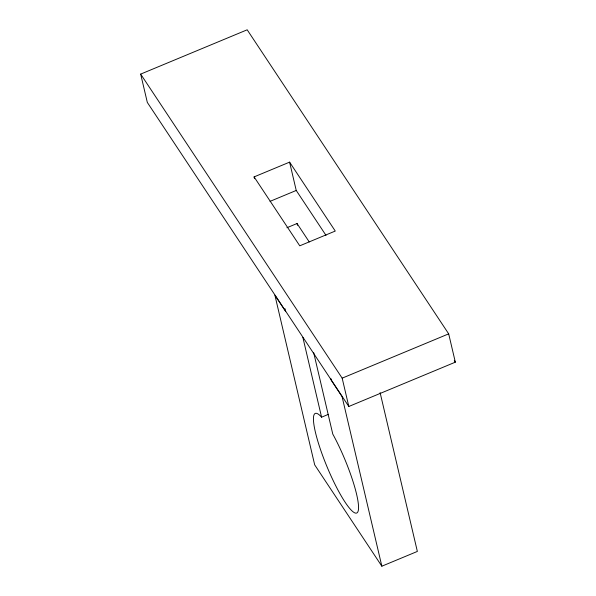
<?xml version="1.0" encoding="UTF-8"?>
<svg xmlns="http://www.w3.org/2000/svg" width="596" height="596" viewBox="0 0 596 596"><rect width="100%" height="100%" fill="white"/><g stroke="black" fill="none" stroke-linecap="round" stroke-linejoin="round"><path stroke-width="0.89" d="M140.671 74.105L247.184 29.8L448.684 333.857L455.329 362.174L348.816 406.479L147.316 102.423L140.671 74.105L342.171 378.155L348.816 406.479M254.09 176.9L289.596 162.134L335.265 231.054L299.766 245.82L254.09 176.9L254.507 178.673M270.033 201.359L296.234 190.459L326.005 235.368M286.907 227.739L297.046 223.515L309.257 241.946M342.171 378.155L448.684 333.857M313.66 352.564L332.777 434.074A53.931 9.64 67.4 0 1 358.114 511.182A53.931 9.64 67.4 0 1 324.477 460.417A53.931 9.64 67.4 0 1 321.587 417.185L328.351 414.369M285.022 308.773L285.64 311.425L274.898 295.206L314.688 464.85L381.85 566.2L417.356 551.434L380.106 392.622M454.301 360.625L455.329 362.174M289.596 162.134L296.234 190.459M381.85 566.2L342.059 396.563L331.316 380.345L330.899 378.572M297.046 223.515L297.464 225.303M302.88 337.44L321.587 417.185"/></g></svg>
